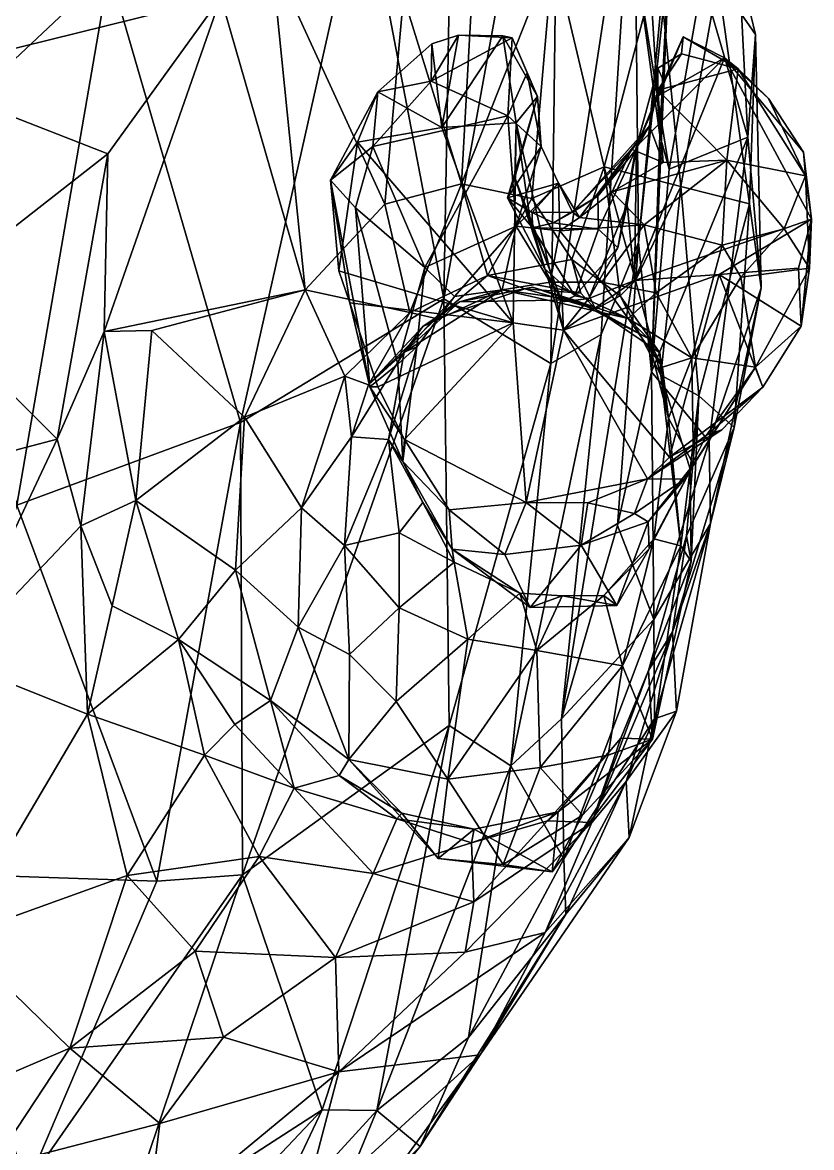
# Model space of a CAD drawing. Header units: metres. Extents: x -0.18 to 0.19, y -0.5 to 0.5.
# Drawn here: x 0.0206 to 0.1279, y -0.4276 to -0.2747 of the extents above; entities that cross this region are included whole.
import ezdxf

# ---------------------------------------------------------------- set-up
doc = ezdxf.new("R2010")
doc.units = ezdxf.units.M

msp = doc.modelspace()

# ---------------------------------------------------------------- linework, layer by layer
at = {"layer": 'Bison'}
for points in [[(0.104332, -0.304607, 0.097222), (0.113164, -0.221553, 0.112678), (0.103746, -0.246794, 0.132227)], [(0.104332, -0.304607, 0.097222), (0.108911, -0.256503, 0.097616), (0.113164, -0.221553, 0.112678)], [(0.093599, -0.225405, 0.16056), (0.077907, -0.312273, 0.146909), (0.092435, -0.321061, 0.122204)], [(0.093599, -0.225405, 0.16056), (0.078979, -0.251131, 0.167313), (0.077907, -0.312273, 0.146909)], [(0.103746, -0.246794, 0.132227), (0.093599, -0.225405, 0.16056), (0.092435, -0.321061, 0.122204)], [(0.006495, -0.245767, 0.190638), (0.006673, -0.291782, 0.182672), (0.032415, -0.2676, 0.184759)], [(0.047595, -0.271267, -0.080825), (0.004821, -0.281846, -0.08827), (0.013796, -0.246321, -0.088311)], [(0.092435, -0.321061, 0.122204), (0.099272, -0.317114, 0.109042), (0.103746, -0.246794, 0.132227)], [(0.104332, -0.304607, 0.097222), (0.103746, -0.246794, 0.132227), (0.099272, -0.317114, 0.109042)], [(0.066928, -0.254944, 0.175581), (0.077907, -0.312273, 0.146909), (0.078979, -0.251131, 0.167313)], [(0.032415, -0.2676, 0.184759), (0.050267, -0.329042, 0.161661), (0.066928, -0.254944, 0.175581)], [(0.066928, -0.254944, 0.175581), (0.050267, -0.329042, 0.161661), (0.077907, -0.312273, 0.146909)], [(0.108911, -0.256503, 0.097616), (0.104332, -0.304607, 0.097222), (0.106127, -0.322182, 0.04155)], [(0.108911, -0.256503, 0.097616), (0.107259, -0.289998, 0.056567), (0.10571, -0.265293, 0.058671)], [(0.107259, -0.289998, 0.056567), (0.108911, -0.256503, 0.097616), (0.106127, -0.322182, 0.04155)], [(0.072411, -0.271162, -0.100983), (0.08225, -0.261394, -0.090756), (0.080292, -0.296646, -0.132545)], [(0.09274, -0.265096, -0.094755), (0.080292, -0.296646, -0.132545), (0.08225, -0.261394, -0.090756)], [(0.047595, -0.271267, -0.080825), (0.054482, -0.265857, -0.081603), (0.059052, -0.311049, -0.129396)], [(0.069874, -0.299392, -0.129639), (0.054482, -0.265857, -0.081603), (0.072411, -0.271162, -0.100983)], [(0.054482, -0.265857, -0.081603), (0.069874, -0.299392, -0.129639), (0.059052, -0.311049, -0.129396)], [(0.089828, -0.298618, -0.13742), (0.080292, -0.296646, -0.132545), (0.09274, -0.265096, -0.094755)], [(0.09274, -0.265096, -0.094755), (0.099655, -0.294327, -0.122567), (0.089828, -0.298618, -0.13742)], [(0.099655, -0.294327, -0.122567), (0.09274, -0.265096, -0.094755), (0.106999, -0.266328, -0.085784)], [(0.104121, -0.267167, 0.028106), (0.10571, -0.265293, 0.058671), (0.107259, -0.289998, 0.056567)], [(0.106999, -0.266328, -0.085784), (0.110106, -0.297009, -0.107201), (0.099655, -0.294327, -0.122567)], [(0.108525, -0.294632, 0.029728), (0.104121, -0.267167, 0.028106), (0.107259, -0.289998, 0.056567)], [(0.104121, -0.267167, 0.028106), (0.108525, -0.294632, 0.029728), (0.112974, -0.268958, -0.004652)], [(0.110106, -0.297009, -0.107201), (0.106999, -0.266328, -0.085784), (0.11512, -0.26892, -0.072981)], [(0.112974, -0.268958, -0.004652), (0.119214, -0.290274, -0.015652), (0.118025, -0.26711, -0.038132)], [(0.120237, -0.276334, -0.054792), (0.11512, -0.26892, -0.072981), (0.118025, -0.26711, -0.038132)], [(0.119214, -0.290274, -0.015652), (0.120237, -0.276334, -0.054792), (0.118025, -0.26711, -0.038132)], [(0.019877, -0.340275, 0.16929), (0.032415, -0.2676, 0.184759), (0.006673, -0.291782, 0.182672)], [(0.032415, -0.2676, 0.184759), (0.019877, -0.340275, 0.16929), (0.050267, -0.329042, 0.161661)], [(0.108525, -0.294632, 0.029728), (0.119214, -0.290274, -0.015652), (0.112974, -0.268958, -0.004652)], [(0.119436, -0.299334, -0.070817), (0.110106, -0.297009, -0.107201), (0.11512, -0.26892, -0.072981)], [(0.11512, -0.26892, -0.072981), (0.120237, -0.276334, -0.054792), (0.119436, -0.299334, -0.070817)], [(0.004821, -0.281846, -0.08827), (0.047595, -0.271267, -0.080825), (0.032203, -0.292534, -0.085298)], [(0.047595, -0.271267, -0.080825), (0.031734, -0.316712, -0.093), (0.032203, -0.292534, -0.085298)], [(0.047595, -0.271267, -0.080825), (0.059052, -0.311049, -0.129396), (0.031734, -0.316712, -0.093)], [(0.069874, -0.299392, -0.129639), (0.072411, -0.271162, -0.100983), (0.080292, -0.296646, -0.132545)], [(0.076168, -0.282679, -0.297139), (0.079881, -0.276431, -0.307996), (0.076235, -0.277598, -0.307864)], [(0.076168, -0.282679, -0.297139), (0.087178, -0.276809, -0.297031), (0.079881, -0.276431, -0.307996)], [(0.076235, -0.277598, -0.307864), (0.079881, -0.276431, -0.307996), (0.077595, -0.288959, -0.309834)], [(0.08589, -0.27653, -0.307853), (0.077595, -0.288959, -0.309834), (0.079881, -0.276431, -0.307996)], [(0.08589, -0.27653, -0.307853), (0.087721, -0.288354, -0.310437), (0.077595, -0.288959, -0.309834)], [(0.079881, -0.276431, -0.307996), (0.087178, -0.276809, -0.297031), (0.08589, -0.27653, -0.307853)], [(0.087178, -0.276809, -0.297031), (0.090597, -0.284753, -0.29421), (0.08589, -0.27653, -0.307853)], [(0.087721, -0.288354, -0.310437), (0.08589, -0.27653, -0.307853), (0.090597, -0.284753, -0.29421)], [(0.119214, -0.290274, -0.015652), (0.120997, -0.310767, -0.038369), (0.120237, -0.276334, -0.054792)], [(0.119436, -0.299334, -0.070817), (0.120237, -0.276334, -0.054792), (0.120997, -0.310767, -0.038369)], [(0.068912, -0.28413, -0.308212), (0.076235, -0.277598, -0.307864), (0.077595, -0.288959, -0.309834)], [(0.076235, -0.277598, -0.307864), (0.068912, -0.28413, -0.308212), (0.076168, -0.282679, -0.297139)], [(0.087178, -0.276809, -0.297031), (0.076168, -0.282679, -0.297139), (0.086568, -0.287385, -0.285051)], [(0.089216, -0.281558, -0.289793), (0.087178, -0.276809, -0.297031), (0.086568, -0.287385, -0.285051)], [(0.090597, -0.284753, -0.29421), (0.087178, -0.276809, -0.297031), (0.089216, -0.281558, -0.289793)], [(0.110414, -0.276668, -0.307845), (0.107105, -0.284615, -0.309551), (0.107725, -0.282642, -0.303692)], [(0.107105, -0.284615, -0.309551), (0.110414, -0.276668, -0.307845), (0.116038, -0.27952, -0.307416)], [(0.107725, -0.282642, -0.303692), (0.110208, -0.278959, -0.300415), (0.110414, -0.276668, -0.307845)], [(0.110208, -0.278959, -0.300415), (0.117873, -0.281023, -0.304469), (0.110414, -0.276668, -0.307845)], [(0.117873, -0.281023, -0.304469), (0.116038, -0.27952, -0.307416), (0.110414, -0.276668, -0.307845)], [(0.103804, -0.309756, -0.312646), (0.116038, -0.27952, -0.307416), (0.127854, -0.301426, -0.306779)], [(0.116038, -0.27952, -0.307416), (0.103804, -0.309756, -0.312646), (0.104093, -0.29155, -0.30923)], [(0.104093, -0.29155, -0.30923), (0.107105, -0.284615, -0.309551), (0.116038, -0.27952, -0.307416)], [(0.10699, -0.283903, -0.290111), (0.110208, -0.278959, -0.300415), (0.106959, -0.280904, -0.294813)], [(0.110208, -0.278959, -0.300415), (0.107725, -0.282642, -0.303692), (0.106959, -0.280904, -0.294813)], [(0.110208, -0.278959, -0.300415), (0.10699, -0.283903, -0.290111), (0.117873, -0.281023, -0.304469)], [(0.126756, -0.29233, -0.306697), (0.116038, -0.27952, -0.307416), (0.122014, -0.285035, -0.306969)], [(0.127854, -0.301426, -0.306779), (0.116038, -0.27952, -0.307416), (0.126756, -0.29233, -0.306697)], [(0.116038, -0.27952, -0.307416), (0.117873, -0.281023, -0.304469), (0.122014, -0.285035, -0.306969)], [(0.103952, -0.292048, -0.292706), (0.106959, -0.280904, -0.294813), (0.107725, -0.282642, -0.303692)], [(0.105842, -0.288746, -0.286283), (0.106959, -0.280904, -0.294813), (0.103952, -0.292048, -0.292706)], [(0.106959, -0.280904, -0.294813), (0.105842, -0.288746, -0.286283), (0.10699, -0.283903, -0.290111)], [(0.10699, -0.283903, -0.290111), (0.116363, -0.293439, -0.289556), (0.117873, -0.281023, -0.304469)], [(0.116363, -0.293439, -0.289556), (0.127043, -0.295567, -0.305214), (0.117873, -0.281023, -0.304469)], [(0.117873, -0.281023, -0.304469), (0.127043, -0.295567, -0.305214), (0.122014, -0.285035, -0.306969)], [(0.006534, -0.312608, -0.096366), (0.004821, -0.281846, -0.08827), (0.032203, -0.292534, -0.085298)], [(0.068229, -0.291563, -0.296414), (0.076168, -0.282679, -0.297139), (0.068912, -0.28413, -0.308212)], [(0.068229, -0.291563, -0.296414), (0.086568, -0.287385, -0.285051), (0.076168, -0.282679, -0.297139)], [(0.089216, -0.281558, -0.289793), (0.086568, -0.287385, -0.285051), (0.091118, -0.291564, -0.281219)], [(0.091118, -0.291564, -0.281219), (0.090597, -0.284753, -0.29421), (0.089216, -0.281558, -0.289793)], [(0.103952, -0.292048, -0.292706), (0.107725, -0.282642, -0.303692), (0.104093, -0.29155, -0.30923)], [(0.104093, -0.29155, -0.30923), (0.107725, -0.282642, -0.303692), (0.107105, -0.284615, -0.309551)], [(0.068229, -0.291563, -0.296414), (0.068912, -0.28413, -0.308212), (0.062497, -0.296112, -0.307831)], [(0.066137, -0.290974, -0.309835), (0.062497, -0.296112, -0.307831), (0.068912, -0.28413, -0.308212)], [(0.077595, -0.288959, -0.309834), (0.066137, -0.290974, -0.309835), (0.068912, -0.28413, -0.308212)], [(0.10769, -0.293733, -0.28375), (0.10699, -0.283903, -0.290111), (0.105842, -0.288746, -0.286283)], [(0.116363, -0.293439, -0.289556), (0.10699, -0.283903, -0.290111), (0.10769, -0.293733, -0.28375)], [(0.090597, -0.284753, -0.29421), (0.091118, -0.291564, -0.281219), (0.086538, -0.298555, -0.296891)], [(0.090597, -0.284753, -0.29421), (0.086538, -0.298555, -0.296891), (0.087549, -0.295767, -0.301866)], [(0.087721, -0.288354, -0.310437), (0.090597, -0.284753, -0.29421), (0.087549, -0.295767, -0.301866)], [(0.122014, -0.285035, -0.306969), (0.127043, -0.295567, -0.305214), (0.126756, -0.29233, -0.306697)], [(0.068229, -0.291563, -0.296414), (0.075314, -0.308014, -0.27851), (0.086568, -0.287385, -0.285051)], [(0.086568, -0.287385, -0.285051), (0.075314, -0.308014, -0.27851), (0.087728, -0.302387, -0.270867)], [(0.087721, -0.288354, -0.310437), (0.087316, -0.315515, -0.311264), (0.077595, -0.288959, -0.309834)], [(0.086568, -0.287385, -0.285051), (0.087728, -0.302387, -0.270867), (0.091118, -0.291564, -0.281219)], [(0.087316, -0.315515, -0.311264), (0.087721, -0.288354, -0.310437), (0.094161, -0.316494, -0.311145)], [(0.087549, -0.295767, -0.301866), (0.08963, -0.301513, -0.30962), (0.087721, -0.288354, -0.310437)], [(0.087721, -0.288354, -0.310437), (0.08963, -0.301513, -0.30962), (0.094161, -0.316494, -0.311145)], [(0.095358, -0.300497, -0.281788), (0.105842, -0.288746, -0.286283), (0.098796, -0.298304, -0.289515)], [(0.105842, -0.288746, -0.286283), (0.095358, -0.300497, -0.281788), (0.103408, -0.291924, -0.280005)], [(0.103952, -0.292048, -0.292706), (0.098796, -0.298304, -0.289515), (0.105842, -0.288746, -0.286283)], [(0.105842, -0.288746, -0.286283), (0.103408, -0.291924, -0.280005), (0.10769, -0.293733, -0.28375)], [(0.087316, -0.315515, -0.311264), (0.066137, -0.290974, -0.309835), (0.077595, -0.288959, -0.309834)], [(0.106127, -0.322182, 0.04155), (0.108525, -0.294632, 0.029728), (0.107259, -0.289998, 0.056567)], [(0.113932, -0.331633, 0.002761), (0.119214, -0.290274, -0.015652), (0.106127, -0.322182, 0.04155)], [(0.106127, -0.322182, 0.04155), (0.119214, -0.290274, -0.015652), (0.108525, -0.294632, 0.029728)], [(0.113932, -0.331633, 0.002761), (0.120997, -0.310767, -0.038369), (0.119214, -0.290274, -0.015652)], [(0.066137, -0.290974, -0.309835), (0.063638, -0.308444, -0.307743), (0.062497, -0.296112, -0.307831)], [(0.068229, -0.291563, -0.296414), (0.062497, -0.296112, -0.307831), (0.0659, -0.29988, -0.2958)], [(0.066137, -0.290974, -0.309835), (0.087316, -0.315515, -0.311264), (0.063638, -0.308444, -0.307743)], [(0.075314, -0.308014, -0.27851), (0.068229, -0.291563, -0.296414), (0.0659, -0.29988, -0.2958)], [(0.093456, -0.296544, -0.275275), (0.086538, -0.298555, -0.296891), (0.091118, -0.291564, -0.281219)], [(0.087728, -0.302387, -0.270867), (0.093456, -0.296544, -0.275275), (0.091118, -0.291564, -0.281219)], [(0.103408, -0.291924, -0.280005), (0.095358, -0.300497, -0.281788), (0.096336, -0.301221, -0.274068)], [(0.096336, -0.301221, -0.274068), (0.100755, -0.29771, -0.274388), (0.103408, -0.291924, -0.280005)], [(0.10769, -0.293733, -0.28375), (0.103408, -0.291924, -0.280005), (0.100755, -0.29771, -0.274388)], [(0.101512, -0.305339, -0.30123), (0.103952, -0.292048, -0.292706), (0.104093, -0.29155, -0.30923)], [(0.104093, -0.29155, -0.30923), (0.102788, -0.299455, -0.309763), (0.101512, -0.305339, -0.30123)], [(0.104093, -0.29155, -0.30923), (0.103804, -0.309756, -0.312646), (0.102788, -0.299455, -0.309763)], [(0.006534, -0.312608, -0.096366), (0.032203, -0.292534, -0.085298), (0.025345, -0.331333, -0.095414)], [(0.031734, -0.316712, -0.093), (0.025345, -0.331333, -0.095414), (0.032203, -0.292534, -0.085298)], [(0.098921, -0.302797, -0.294946), (0.098796, -0.298304, -0.289515), (0.103952, -0.292048, -0.292706)], [(0.098921, -0.302797, -0.294946), (0.103952, -0.292048, -0.292706), (0.101512, -0.305339, -0.30123)], [(0.116363, -0.293439, -0.289556), (0.100755, -0.29771, -0.274388), (0.105102, -0.302225, -0.27213)], [(0.116363, -0.293439, -0.289556), (0.10769, -0.293733, -0.28375), (0.100755, -0.29771, -0.274388)], [(0.116363, -0.293439, -0.289556), (0.105102, -0.302225, -0.27213), (0.11572, -0.304957, -0.277657)], [(0.116363, -0.293439, -0.289556), (0.11572, -0.304957, -0.277657), (0.124157, -0.302735, -0.29383)], [(0.116363, -0.293439, -0.289556), (0.124157, -0.302735, -0.29383), (0.127043, -0.295567, -0.305214)], [(0.126756, -0.29233, -0.306697), (0.127043, -0.295567, -0.305214), (0.127854, -0.301426, -0.306779)], [(0.099655, -0.294327, -0.122567), (0.095276, -0.306934, -0.154963), (0.089828, -0.298618, -0.13742)], [(0.101835, -0.311869, -0.159147), (0.095276, -0.306934, -0.154963), (0.099655, -0.294327, -0.122567)], [(0.110106, -0.297009, -0.107201), (0.103952, -0.309764, -0.134854), (0.099655, -0.294327, -0.122567)], [(0.103952, -0.309764, -0.134854), (0.101835, -0.311869, -0.159147), (0.099655, -0.294327, -0.122567)], [(0.062497, -0.296112, -0.307831), (0.065116, -0.312821, -0.306869), (0.067814, -0.324201, -0.294764)], [(0.063638, -0.308444, -0.307743), (0.065116, -0.312821, -0.306869), (0.062497, -0.296112, -0.307831)], [(0.067814, -0.324201, -0.294764), (0.0659, -0.29988, -0.2958), (0.062497, -0.296112, -0.307831)], [(0.086538, -0.298555, -0.296891), (0.091578, -0.308158, -0.301077), (0.087549, -0.295767, -0.301866)], [(0.087549, -0.295767, -0.301866), (0.093949, -0.312645, -0.30871), (0.08963, -0.301513, -0.30962)], [(0.093949, -0.312645, -0.30871), (0.087549, -0.295767, -0.301866), (0.091578, -0.308158, -0.301077)], [(0.127043, -0.295567, -0.305214), (0.124157, -0.302735, -0.29383), (0.127564, -0.308081, -0.303075)], [(0.127043, -0.295567, -0.305214), (0.127564, -0.308081, -0.303075), (0.127854, -0.301426, -0.306779)], [(0.080292, -0.296646, -0.132545), (0.073281, -0.314104, -0.162134), (0.069874, -0.299392, -0.129639)], [(0.083841, -0.309084, -0.164424), (0.073281, -0.314104, -0.162134), (0.080292, -0.296646, -0.132545)], [(0.089828, -0.298618, -0.13742), (0.083841, -0.309084, -0.164424), (0.080292, -0.296646, -0.132545)], [(0.089905, -0.300526, -0.287989), (0.086538, -0.298555, -0.296891), (0.093456, -0.296544, -0.275275)], [(0.093629, -0.303005, -0.270441), (0.093456, -0.296544, -0.275275), (0.087728, -0.302387, -0.270867)], [(0.095358, -0.300497, -0.281788), (0.089905, -0.300526, -0.287989), (0.093456, -0.296544, -0.275275)], [(0.093629, -0.303005, -0.270441), (0.096336, -0.301221, -0.274068), (0.093456, -0.296544, -0.275275)], [(0.093456, -0.296544, -0.275275), (0.096336, -0.301221, -0.274068), (0.095358, -0.300497, -0.281788)], [(0.100755, -0.29771, -0.274388), (0.096336, -0.301221, -0.274068), (0.105102, -0.302225, -0.27213)], [(0.110106, -0.297009, -0.107201), (0.107368, -0.322613, -0.160488), (0.103952, -0.309764, -0.134854)], [(0.110106, -0.297009, -0.107201), (0.112548, -0.325426, -0.110818), (0.107368, -0.322613, -0.160488)], [(0.110106, -0.297009, -0.107201), (0.119436, -0.299334, -0.070817), (0.112548, -0.325426, -0.110818)], [(0.059052, -0.311049, -0.129396), (0.069874, -0.299392, -0.129639), (0.073281, -0.314104, -0.162134)], [(0.095276, -0.306934, -0.154963), (0.083841, -0.309084, -0.164424), (0.089828, -0.298618, -0.13742)], [(0.089905, -0.300526, -0.287989), (0.08995, -0.302611, -0.293422), (0.086538, -0.298555, -0.296891)], [(0.086538, -0.298555, -0.296891), (0.08995, -0.302611, -0.293422), (0.091578, -0.308158, -0.301077)], [(0.095358, -0.300497, -0.281788), (0.098796, -0.298304, -0.289515), (0.092806, -0.301944, -0.289191)], [(0.098921, -0.302797, -0.294946), (0.092806, -0.301944, -0.289191), (0.098796, -0.298304, -0.289515)], [(0.097587, -0.312198, -0.310149), (0.102788, -0.299455, -0.309763), (0.103804, -0.309756, -0.312646)], [(0.102788, -0.299455, -0.309763), (0.097587, -0.312198, -0.310149), (0.101512, -0.305339, -0.30123)], [(0.119436, -0.299334, -0.070817), (0.117343, -0.329723, -0.060532), (0.112548, -0.325426, -0.110818)], [(0.120997, -0.310767, -0.038369), (0.117343, -0.329723, -0.060532), (0.119436, -0.299334, -0.070817)], [(0.07164, -0.321151, -0.281828), (0.0659, -0.29988, -0.2958), (0.067814, -0.324201, -0.294764)], [(0.0659, -0.29988, -0.2958), (0.07164, -0.321151, -0.281828), (0.075314, -0.308014, -0.27851)], [(0.089905, -0.300526, -0.287989), (0.095358, -0.300497, -0.281788), (0.092806, -0.301944, -0.289191)], [(0.092806, -0.301944, -0.289191), (0.08995, -0.302611, -0.293422), (0.089905, -0.300526, -0.287989)], [(0.079315, -0.311925, -0.264788), (0.087728, -0.302387, -0.270867), (0.075314, -0.308014, -0.27851)], [(0.085799, -0.311049, -0.257327), (0.087728, -0.302387, -0.270867), (0.079315, -0.311925, -0.264788)], [(0.09232, -0.310008, -0.258326), (0.087728, -0.302387, -0.270867), (0.085799, -0.311049, -0.257327)], [(0.087728, -0.302387, -0.270867), (0.09232, -0.310008, -0.258326), (0.093629, -0.303005, -0.270441)], [(0.094161, -0.316494, -0.311145), (0.08963, -0.301513, -0.30962), (0.093949, -0.312645, -0.30871)], [(0.092806, -0.301944, -0.289191), (0.098921, -0.302797, -0.294946), (0.08995, -0.302611, -0.293422)], [(0.098921, -0.302797, -0.294946), (0.095701, -0.311859, -0.303467), (0.08995, -0.302611, -0.293422)], [(0.08995, -0.302611, -0.293422), (0.095701, -0.311859, -0.303467), (0.091578, -0.308158, -0.301077)], [(0.096336, -0.301221, -0.274068), (0.093629, -0.303005, -0.270441), (0.105102, -0.302225, -0.27213)], [(0.099351, -0.309995, -0.262415), (0.105102, -0.302225, -0.27213), (0.093629, -0.303005, -0.270441)], [(0.105102, -0.302225, -0.27213), (0.099351, -0.309995, -0.262415), (0.106738, -0.311453, -0.26729)], [(0.103804, -0.309756, -0.312646), (0.127854, -0.301426, -0.306779), (0.115308, -0.308967, -0.309134)], [(0.106738, -0.311453, -0.26729), (0.11572, -0.304957, -0.277657), (0.105102, -0.302225, -0.27213)], [(0.115308, -0.308967, -0.309134), (0.127854, -0.301426, -0.306779), (0.12609, -0.308081, -0.307973)], [(0.12609, -0.308081, -0.307973), (0.127854, -0.301426, -0.306779), (0.126466, -0.315976, -0.307054)], [(0.126466, -0.315976, -0.307054), (0.127854, -0.301426, -0.306779), (0.127564, -0.308081, -0.303075)], [(0.09232, -0.310008, -0.258326), (0.099351, -0.309995, -0.262415), (0.093629, -0.303005, -0.270441)], [(0.098921, -0.302797, -0.294946), (0.101512, -0.305339, -0.30123), (0.095701, -0.311859, -0.303467)], [(0.124157, -0.302735, -0.29383), (0.11572, -0.304957, -0.277657), (0.118232, -0.309291, -0.281239)], [(0.124157, -0.302735, -0.29383), (0.118232, -0.309291, -0.281239), (0.127564, -0.308081, -0.303075)], [(0.104332, -0.304607, 0.097222), (0.099272, -0.317114, 0.109042), (0.09387, -0.369341, 0.085413)], [(0.104332, -0.304607, 0.097222), (0.09387, -0.369341, 0.085413), (0.101478, -0.343041, 0.067589)], [(0.101512, -0.305339, -0.30123), (0.097587, -0.312198, -0.310149), (0.095701, -0.311859, -0.303467)], [(0.106127, -0.322182, 0.04155), (0.104332, -0.304607, 0.097222), (0.101478, -0.343041, 0.067589)], [(0.106738, -0.311453, -0.26729), (0.111587, -0.320294, -0.270409), (0.11572, -0.304957, -0.277657)], [(0.118232, -0.309291, -0.281239), (0.11572, -0.304957, -0.277657), (0.111587, -0.320294, -0.270409)], [(0.095276, -0.306934, -0.154963), (0.096507, -0.311477, -0.172583), (0.083841, -0.309084, -0.164424)], [(0.096507, -0.311477, -0.172583), (0.095276, -0.306934, -0.154963), (0.098518, -0.313653, -0.185128)], [(0.101835, -0.311869, -0.159147), (0.098518, -0.313653, -0.185128), (0.095276, -0.306934, -0.154963)], [(0.065116, -0.312821, -0.306869), (0.063638, -0.308444, -0.307743), (0.087316, -0.315515, -0.311264)], [(0.07421, -0.318779, -0.271629), (0.075314, -0.308014, -0.27851), (0.07164, -0.321151, -0.281828)], [(0.079315, -0.311925, -0.264788), (0.075314, -0.308014, -0.27851), (0.07421, -0.318779, -0.271629)], [(0.095701, -0.311859, -0.303467), (0.093949, -0.312645, -0.30871), (0.091578, -0.308158, -0.301077)], [(0.115308, -0.308967, -0.309134), (0.12609, -0.308081, -0.307973), (0.126466, -0.315976, -0.307054)], [(0.127564, -0.308081, -0.303075), (0.118232, -0.309291, -0.281239), (0.120227, -0.321533, -0.294777)], [(0.126466, -0.315976, -0.307054), (0.127564, -0.308081, -0.303075), (0.120227, -0.321533, -0.294777)], [(0.076836, -0.314912, -0.183171), (0.073281, -0.314104, -0.162134), (0.083841, -0.309084, -0.164424)], [(0.083841, -0.309084, -0.164424), (0.088896, -0.310916, -0.180214), (0.076836, -0.314912, -0.183171)], [(0.088896, -0.310916, -0.180214), (0.083841, -0.309084, -0.164424), (0.096507, -0.311477, -0.172583)], [(0.102943, -0.31492, -0.252176), (0.09232, -0.310008, -0.258326), (0.085799, -0.311049, -0.257327)], [(0.09232, -0.310008, -0.258326), (0.102943, -0.31492, -0.252176), (0.099351, -0.309995, -0.262415)], [(0.115308, -0.308967, -0.309134), (0.10857, -0.333776, -0.307818), (0.094161, -0.316494, -0.311145)], [(0.115308, -0.308967, -0.309134), (0.094161, -0.316494, -0.311145), (0.103804, -0.309756, -0.312646)], [(0.103804, -0.309756, -0.312646), (0.094161, -0.316494, -0.311145), (0.097587, -0.312198, -0.310149)], [(0.102943, -0.31492, -0.252176), (0.106738, -0.311453, -0.26729), (0.099351, -0.309995, -0.262415)], [(0.107368, -0.322613, -0.160488), (0.101835, -0.311869, -0.159147), (0.103952, -0.309764, -0.134854)], [(0.115308, -0.308967, -0.309134), (0.121252, -0.324258, -0.306498), (0.10857, -0.333776, -0.307818)], [(0.111587, -0.320294, -0.270409), (0.120227, -0.321533, -0.294777), (0.118232, -0.309291, -0.281239)], [(0.121252, -0.324258, -0.306498), (0.115308, -0.308967, -0.309134), (0.126466, -0.315976, -0.307054)], [(0.059052, -0.311049, -0.129396), (0.038226, -0.31657, -0.099389), (0.031734, -0.316712, -0.093)], [(0.050815, -0.328328, -0.130628), (0.038226, -0.31657, -0.099389), (0.059052, -0.311049, -0.129396)], [(0.050815, -0.328328, -0.130628), (0.059052, -0.311049, -0.129396), (0.064428, -0.322742, -0.160863)], [(0.059052, -0.311049, -0.129396), (0.073281, -0.314104, -0.162134), (0.064428, -0.322742, -0.160863)], [(0.079315, -0.311925, -0.264788), (0.072478, -0.319519, -0.243134), (0.085799, -0.311049, -0.257327)], [(0.072478, -0.319519, -0.243134), (0.075037, -0.316004, -0.22394), (0.085799, -0.311049, -0.257327)], [(0.085799, -0.311049, -0.257327), (0.075037, -0.316004, -0.22394), (0.08001, -0.312667, -0.217687)], [(0.08001, -0.312667, -0.217687), (0.076836, -0.314912, -0.183171), (0.088896, -0.310916, -0.180214)], [(0.089938, -0.310684, -0.20707), (0.095513, -0.312401, -0.230072), (0.08001, -0.312667, -0.217687)], [(0.08001, -0.312667, -0.217687), (0.088896, -0.310916, -0.180214), (0.089938, -0.310684, -0.20707)], [(0.085799, -0.311049, -0.257327), (0.08001, -0.312667, -0.217687), (0.095513, -0.312401, -0.230072)], [(0.095513, -0.312401, -0.230072), (0.102943, -0.31492, -0.252176), (0.085799, -0.311049, -0.257327)], [(0.089938, -0.310684, -0.20707), (0.088896, -0.310916, -0.180214), (0.098518, -0.313653, -0.185128)], [(0.098518, -0.313653, -0.185128), (0.088896, -0.310916, -0.180214), (0.096507, -0.311477, -0.172583)], [(0.095513, -0.312401, -0.230072), (0.089938, -0.310684, -0.20707), (0.098518, -0.313653, -0.185128)], [(0.106738, -0.311453, -0.26729), (0.102943, -0.31492, -0.252176), (0.111587, -0.320294, -0.270409)], [(0.113932, -0.331633, 0.002761), (0.114144, -0.342793, -0.00864), (0.120997, -0.310767, -0.038369)], [(0.114144, -0.342793, -0.00864), (0.117343, -0.329723, -0.060532), (0.120997, -0.310767, -0.038369)], [(0.025345, -0.331333, -0.095414), (-0.003405, -0.338906, -0.10208), (0.006534, -0.312608, -0.096366)], [(0.050267, -0.329042, 0.161661), (0.050529, -0.390517, 0.135165), (0.077907, -0.312273, 0.146909)], [(0.077907, -0.312273, 0.146909), (0.050529, -0.390517, 0.135165), (0.078596, -0.37023, 0.119597)], [(0.068913, -0.324233, -0.306111), (0.067814, -0.324201, -0.294764), (0.065116, -0.312821, -0.306869)], [(0.087316, -0.315515, -0.311264), (0.068913, -0.324233, -0.306111), (0.065116, -0.312821, -0.306869)], [(0.075037, -0.316004, -0.22394), (0.067671, -0.323956, -0.183455), (0.08001, -0.312667, -0.217687)], [(0.08001, -0.312667, -0.217687), (0.067671, -0.323956, -0.183455), (0.076836, -0.314912, -0.183171)], [(0.07421, -0.318779, -0.271629), (0.072478, -0.319519, -0.243134), (0.079315, -0.311925, -0.264788)], [(0.078596, -0.37023, 0.119597), (0.092435, -0.321061, 0.122204), (0.077907, -0.312273, 0.146909)], [(0.097587, -0.312198, -0.310149), (0.093949, -0.312645, -0.30871), (0.095701, -0.311859, -0.303467)], [(0.097587, -0.312198, -0.310149), (0.094161, -0.316494, -0.311145), (0.093949, -0.312645, -0.30871)], [(0.098518, -0.313653, -0.185128), (0.105599, -0.317588, -0.223991), (0.095513, -0.312401, -0.230072)], [(0.105599, -0.317588, -0.223991), (0.102943, -0.31492, -0.252176), (0.095513, -0.312401, -0.230072)], [(0.101835, -0.311869, -0.159147), (0.107248, -0.319605, -0.196615), (0.098518, -0.313653, -0.185128)], [(0.107368, -0.322613, -0.160488), (0.107248, -0.319605, -0.196615), (0.101835, -0.311869, -0.159147)], [(0.064428, -0.322742, -0.160863), (0.073281, -0.314104, -0.162134), (0.067671, -0.323956, -0.183455)], [(0.067671, -0.323956, -0.183455), (0.073281, -0.314104, -0.162134), (0.076836, -0.314912, -0.183171)], [(0.098518, -0.313653, -0.185128), (0.107248, -0.319605, -0.196615), (0.105599, -0.317588, -0.223991)], [(0.072478, -0.319519, -0.243134), (0.067671, -0.323956, -0.183455), (0.075037, -0.316004, -0.22394)], [(0.068913, -0.324233, -0.306111), (0.087316, -0.315515, -0.311264), (0.072556, -0.331372, -0.305513)], [(0.089073, -0.339923, -0.306124), (0.072556, -0.331372, -0.305513), (0.087316, -0.315515, -0.311264)], [(0.094161, -0.316494, -0.311145), (0.089073, -0.339923, -0.306124), (0.087316, -0.315515, -0.311264)], [(0.107617, -0.32153, -0.24917), (0.102943, -0.31492, -0.252176), (0.105599, -0.317588, -0.223991)], [(0.111587, -0.320294, -0.270409), (0.102943, -0.31492, -0.252176), (0.107617, -0.32153, -0.24917)], [(0.121252, -0.324258, -0.306498), (0.126466, -0.315976, -0.307054), (0.120227, -0.321533, -0.294777)], [(0.025345, -0.331333, -0.095414), (0.031734, -0.316712, -0.093), (0.02857, -0.343121, -0.094462)], [(0.02857, -0.343121, -0.094462), (0.031734, -0.316712, -0.093), (0.036012, -0.339647, -0.102034)], [(0.031734, -0.316712, -0.093), (0.038226, -0.31657, -0.099389), (0.036012, -0.339647, -0.102034)], [(0.036012, -0.339647, -0.102034), (0.038226, -0.31657, -0.099389), (0.050815, -0.328328, -0.130628)], [(0.086991, -0.375723, 0.101698), (0.09387, -0.369341, 0.085413), (0.099272, -0.317114, 0.109042)], [(0.086991, -0.375723, 0.101698), (0.099272, -0.317114, 0.109042), (0.092435, -0.321061, 0.122204)], [(0.105578, -0.336702, -0.307738), (0.089073, -0.339923, -0.306124), (0.094161, -0.316494, -0.311145)], [(0.094161, -0.316494, -0.311145), (0.10857, -0.333776, -0.307818), (0.105578, -0.336702, -0.307738)], [(0.107248, -0.319605, -0.196615), (0.108405, -0.32845, -0.225771), (0.105599, -0.317588, -0.223991)], [(0.108405, -0.32845, -0.225771), (0.107617, -0.32153, -0.24917), (0.105599, -0.317588, -0.223991)], [(0.07421, -0.318779, -0.271629), (0.070361, -0.331367, -0.248997), (0.072478, -0.319519, -0.243134)], [(0.072301, -0.334339, -0.28599), (0.070361, -0.331367, -0.248997), (0.07421, -0.318779, -0.271629)], [(0.07164, -0.321151, -0.281828), (0.072301, -0.334339, -0.28599), (0.07421, -0.318779, -0.271629)], [(0.070361, -0.331367, -0.248997), (0.065339, -0.331022, -0.19994), (0.072478, -0.319519, -0.243134)], [(0.072478, -0.319519, -0.243134), (0.065339, -0.331022, -0.19994), (0.067671, -0.323956, -0.183455)], [(0.107248, -0.319605, -0.196615), (0.107368, -0.322613, -0.160488), (0.108405, -0.32845, -0.225771)], [(0.111587, -0.320294, -0.270409), (0.107617, -0.32153, -0.24917), (0.108405, -0.32845, -0.225771)], [(0.111587, -0.320294, -0.270409), (0.108405, -0.32845, -0.225771), (0.111813, -0.334755, -0.272021)], [(0.111587, -0.320294, -0.270409), (0.111813, -0.334755, -0.272021), (0.120227, -0.321533, -0.294777)], [(0.067814, -0.324201, -0.294764), (0.072301, -0.334339, -0.28599), (0.07164, -0.321151, -0.281828)], [(0.086991, -0.375723, 0.101698), (0.092435, -0.321061, 0.122204), (0.078596, -0.37023, 0.119597)], [(0.106127, -0.322182, 0.04155), (0.101478, -0.343041, 0.067589), (0.106424, -0.355844, 0.041891)], [(0.106127, -0.322182, 0.04155), (0.106424, -0.355844, 0.041891), (0.113932, -0.331633, 0.002761)], [(0.110588, -0.33676, -0.29348), (0.120227, -0.321533, -0.294777), (0.111813, -0.334755, -0.272021)], [(0.113573, -0.330762, -0.301398), (0.120227, -0.321533, -0.294777), (0.110588, -0.33676, -0.29348)], [(0.121252, -0.324258, -0.306498), (0.120227, -0.321533, -0.294777), (0.113573, -0.330762, -0.301398)], [(0.050815, -0.328328, -0.130628), (0.064428, -0.322742, -0.160863), (0.058525, -0.340638, -0.16625)], [(0.065339, -0.331022, -0.19994), (0.058525, -0.340638, -0.16625), (0.064428, -0.322742, -0.160863)], [(0.065339, -0.331022, -0.19994), (0.064428, -0.322742, -0.160863), (0.067671, -0.323956, -0.183455)], [(0.111345, -0.335423, -0.148562), (0.107368, -0.322613, -0.160488), (0.112548, -0.325426, -0.110818)], [(0.110093, -0.345803, -0.188817), (0.107368, -0.322613, -0.160488), (0.111345, -0.335423, -0.148562)], [(0.108405, -0.32845, -0.225771), (0.107368, -0.322613, -0.160488), (0.110093, -0.345803, -0.188817)], [(0.072301, -0.334339, -0.28599), (0.067814, -0.324201, -0.294764), (0.072556, -0.331372, -0.305513)], [(0.072556, -0.331372, -0.305513), (0.067814, -0.324201, -0.294764), (0.068913, -0.324233, -0.306111)], [(0.121252, -0.324258, -0.306498), (0.115669, -0.33005, -0.306254), (0.10857, -0.333776, -0.307818)], [(0.111508, -0.347946, -0.133319), (0.112548, -0.325426, -0.110818), (0.110862, -0.344459, -0.091848)], [(0.117343, -0.329723, -0.060532), (0.110862, -0.344459, -0.091848), (0.112548, -0.325426, -0.110818)], [(0.111345, -0.335423, -0.148562), (0.112548, -0.325426, -0.110818), (0.111508, -0.347946, -0.133319)], [(0.121252, -0.324258, -0.306498), (0.113573, -0.330762, -0.301398), (0.115669, -0.33005, -0.306254)], [(0.049561, -0.349137, -0.133604), (0.036012, -0.339647, -0.102034), (0.050815, -0.328328, -0.130628)], [(0.049561, -0.349137, -0.133604), (0.050815, -0.328328, -0.130628), (0.058525, -0.340638, -0.16625)], [(0.110093, -0.345803, -0.188817), (0.106419, -0.344875, -0.237352), (0.108405, -0.32845, -0.225771)], [(0.108405, -0.32845, -0.225771), (0.106419, -0.344875, -0.237352), (0.111813, -0.334755, -0.272021)], [(0.038879, -0.391367, 0.141897), (0.050267, -0.329042, 0.161661), (0.019877, -0.340275, 0.16929)], [(0.038879, -0.391367, 0.141897), (0.050529, -0.390517, 0.135165), (0.050267, -0.329042, 0.161661)], [(0.10857, -0.333776, -0.307818), (0.115669, -0.33005, -0.306254), (0.105578, -0.336702, -0.307738)], [(0.113573, -0.330762, -0.301398), (0.105578, -0.336702, -0.307738), (0.115669, -0.33005, -0.306254)], [(0.117343, -0.329723, -0.060532), (0.114144, -0.342793, -0.00864), (0.108973, -0.357503, -0.052868)], [(0.110862, -0.344459, -0.091848), (0.117343, -0.329723, -0.060532), (0.108973, -0.357503, -0.052868)], [(0.025345, -0.331333, -0.095414), (0.011175, -0.361384, -0.098473), (-0.003405, -0.338906, -0.10208)], [(0.02857, -0.343121, -0.094462), (0.011175, -0.361384, -0.098473), (0.025345, -0.331333, -0.095414)], [(0.065339, -0.331022, -0.19994), (0.064382, -0.34578, -0.205489), (0.058525, -0.340638, -0.16625)], [(0.065339, -0.331022, -0.19994), (0.070361, -0.331367, -0.248997), (0.064382, -0.34578, -0.205489)], [(0.071819, -0.344041, -0.239496), (0.064382, -0.34578, -0.205489), (0.070361, -0.331367, -0.248997)], [(0.071819, -0.344041, -0.239496), (0.070361, -0.331367, -0.248997), (0.075023, -0.33995, -0.266913)], [(0.075023, -0.33995, -0.266913), (0.070361, -0.331367, -0.248997), (0.072301, -0.334339, -0.28599)], [(0.072556, -0.331372, -0.305513), (0.078617, -0.340917, -0.294644), (0.072301, -0.334339, -0.28599)], [(0.072556, -0.331372, -0.305513), (0.089073, -0.339923, -0.306124), (0.078617, -0.340917, -0.294644)], [(0.105578, -0.336702, -0.307738), (0.113573, -0.330762, -0.301398), (0.110588, -0.33676, -0.29348)], [(0.113932, -0.331633, 0.002761), (0.106424, -0.355844, 0.041891), (0.114144, -0.342793, -0.00864)], [(0.078999, -0.346261, -0.28264), (0.075023, -0.33995, -0.266913), (0.072301, -0.334339, -0.28599)], [(0.078617, -0.340917, -0.294644), (0.078999, -0.346261, -0.28264), (0.072301, -0.334339, -0.28599)], [(0.105799, -0.346217, -0.263683), (0.105639, -0.342555, -0.283629), (0.111813, -0.334755, -0.272021)], [(0.105639, -0.342555, -0.283629), (0.110588, -0.33676, -0.29348), (0.111813, -0.334755, -0.272021)], [(0.111813, -0.334755, -0.272021), (0.106419, -0.344875, -0.237352), (0.105799, -0.346217, -0.263683)], [(0.110093, -0.345803, -0.188817), (0.111345, -0.335423, -0.148562), (0.111508, -0.347946, -0.133319)], [(0.089073, -0.339923, -0.306124), (0.105578, -0.336702, -0.307738), (0.097466, -0.339995, -0.306408)], [(0.105578, -0.336702, -0.307738), (0.103815, -0.341425, -0.29452), (0.097466, -0.339995, -0.306408)], [(0.110588, -0.33676, -0.29348), (0.103815, -0.341425, -0.29452), (0.105578, -0.336702, -0.307738)], [(0.105639, -0.342555, -0.283629), (0.103815, -0.341425, -0.29452), (0.110588, -0.33676, -0.29348)], [(0.038879, -0.391367, 0.141897), (0.019877, -0.340275, 0.16929), (0.004153, -0.390192, 0.146287)], [(0.032807, -0.353966, -0.093579), (0.02857, -0.343121, -0.094462), (0.036012, -0.339647, -0.102034)], [(0.032807, -0.353966, -0.093579), (0.036012, -0.339647, -0.102034), (0.041821, -0.358539, -0.099524)], [(0.036012, -0.339647, -0.102034), (0.049561, -0.349137, -0.133604), (0.041821, -0.358539, -0.099524)], [(0.058077, -0.356849, -0.165009), (0.049561, -0.349137, -0.133604), (0.058525, -0.340638, -0.16625)], [(0.058525, -0.340638, -0.16625), (0.064382, -0.34578, -0.205489), (0.058077, -0.356849, -0.165009)], [(0.079307, -0.348054, -0.253876), (0.071819, -0.344041, -0.239496), (0.075023, -0.33995, -0.266913)], [(0.078999, -0.346261, -0.28264), (0.079307, -0.348054, -0.253876), (0.075023, -0.33995, -0.266913)], [(0.078617, -0.340917, -0.294644), (0.089073, -0.339923, -0.306124), (0.086195, -0.346993, -0.288782)], [(0.096549, -0.345722, -0.290386), (0.086195, -0.346993, -0.288782), (0.089073, -0.339923, -0.306124)], [(0.096549, -0.345722, -0.290386), (0.089073, -0.339923, -0.306124), (0.097466, -0.339995, -0.306408)], [(0.096549, -0.345722, -0.290386), (0.097466, -0.339995, -0.306408), (0.103815, -0.341425, -0.29452)], [(0.086195, -0.346993, -0.288782), (0.078999, -0.346261, -0.28264), (0.078617, -0.340917, -0.294644)], [(0.096549, -0.345722, -0.290386), (0.103815, -0.341425, -0.29452), (0.105639, -0.342555, -0.283629)], [(0.011175, -0.361384, -0.098473), (0.02857, -0.343121, -0.094462), (0.029481, -0.3687, -0.087327)], [(0.029481, -0.3687, -0.087327), (0.02857, -0.343121, -0.094462), (0.032807, -0.353966, -0.093579)], [(0.101478, -0.343041, 0.067589), (0.09387, -0.369341, 0.085413), (0.106424, -0.355844, 0.041891)], [(0.101417, -0.353941, -0.273842), (0.096549, -0.345722, -0.290386), (0.105639, -0.342555, -0.283629)], [(0.101417, -0.353941, -0.273842), (0.105639, -0.342555, -0.283629), (0.105799, -0.346217, -0.263683)], [(0.106511, -0.369316, 0.02723), (0.114144, -0.342793, -0.00864), (0.106424, -0.355844, 0.041891)], [(0.109516, -0.368284, -0.007437), (0.114144, -0.342793, -0.00864), (0.106511, -0.369316, 0.02723)], [(0.108973, -0.357503, -0.052868), (0.114144, -0.342793, -0.00864), (0.109516, -0.368284, -0.007437)], [(0.071819, -0.344041, -0.239496), (0.071832, -0.354236, -0.22067), (0.064382, -0.34578, -0.205489)], [(0.079307, -0.348054, -0.253876), (0.071832, -0.354236, -0.22067), (0.071819, -0.344041, -0.239496)], [(0.099612, -0.352555, -0.248537), (0.106419, -0.344875, -0.237352), (0.102181, -0.3621, -0.20911)], [(0.099612, -0.352555, -0.248537), (0.105799, -0.346217, -0.263683), (0.106419, -0.344875, -0.237352)], [(0.106419, -0.344875, -0.237352), (0.110093, -0.345803, -0.188817), (0.102181, -0.3621, -0.20911)], [(0.111508, -0.347946, -0.133319), (0.110862, -0.344459, -0.091848), (0.105683, -0.362767, -0.102919)], [(0.110862, -0.344459, -0.091848), (0.108973, -0.357503, -0.052868), (0.105683, -0.362767, -0.102919)], [(0.065089, -0.360562, -0.191672), (0.058077, -0.356849, -0.165009), (0.064382, -0.34578, -0.205489)], [(0.065089, -0.360562, -0.191672), (0.064382, -0.34578, -0.205489), (0.071832, -0.354236, -0.22067)], [(0.089598, -0.354205, -0.282499), (0.078999, -0.346261, -0.28264), (0.086195, -0.346993, -0.288782)], [(0.088203, -0.352266, -0.262712), (0.078999, -0.346261, -0.28264), (0.089598, -0.354205, -0.282499)], [(0.079307, -0.348054, -0.253876), (0.078999, -0.346261, -0.28264), (0.088203, -0.352266, -0.262712)], [(0.086195, -0.346993, -0.288782), (0.096549, -0.345722, -0.290386), (0.089598, -0.354205, -0.282499)], [(0.096549, -0.345722, -0.290386), (0.101417, -0.353941, -0.273842), (0.089598, -0.354205, -0.282499)], [(0.105799, -0.346217, -0.263683), (0.099612, -0.352555, -0.248537), (0.101417, -0.353941, -0.273842)], [(0.110093, -0.345803, -0.188817), (0.106265, -0.372086, -0.157151), (0.102181, -0.3621, -0.20911)], [(0.111508, -0.347946, -0.133319), (0.106265, -0.372086, -0.157151), (0.110093, -0.345803, -0.188817)], [(0.081164, -0.358513, -0.230064), (0.071832, -0.354236, -0.22067), (0.079307, -0.348054, -0.253876)], [(0.079307, -0.348054, -0.253876), (0.088203, -0.352266, -0.262712), (0.081164, -0.358513, -0.230064)], [(0.106265, -0.372086, -0.157151), (0.111508, -0.347946, -0.133319), (0.105683, -0.362767, -0.102919)], [(0.05433, -0.36681, -0.126526), (0.041821, -0.358539, -0.099524), (0.049561, -0.349137, -0.133604)], [(0.058077, -0.356849, -0.165009), (0.05433, -0.36681, -0.126526), (0.049561, -0.349137, -0.133604)], [(0.088203, -0.352266, -0.262712), (0.090505, -0.360045, -0.232778), (0.081164, -0.358513, -0.230064)], [(0.093976, -0.352601, -0.264562), (0.088203, -0.352266, -0.262712), (0.089598, -0.354205, -0.282499)], [(0.093976, -0.352601, -0.264562), (0.090505, -0.360045, -0.232778), (0.088203, -0.352266, -0.262712)], [(0.101417, -0.353941, -0.273842), (0.093976, -0.352601, -0.264562), (0.089598, -0.354205, -0.282499)], [(0.099612, -0.352555, -0.248537), (0.102181, -0.3621, -0.20911), (0.090505, -0.360045, -0.232778)], [(0.090505, -0.360045, -0.232778), (0.093976, -0.352601, -0.264562), (0.099612, -0.352555, -0.248537)], [(0.101417, -0.353941, -0.273842), (0.099612, -0.352555, -0.248537), (0.093976, -0.352601, -0.264562)], [(0.041821, -0.358539, -0.099524), (0.029481, -0.3687, -0.087327), (0.032807, -0.353966, -0.093579)], [(0.071832, -0.354236, -0.22067), (0.071396, -0.366956, -0.200158), (0.065089, -0.360562, -0.191672)], [(0.071832, -0.354236, -0.22067), (0.081164, -0.358513, -0.230064), (0.071396, -0.366956, -0.200158)], [(0.09387, -0.369341, 0.085413), (0.094201, -0.388339, 0.066405), (0.106424, -0.355844, 0.041891)], [(0.094201, -0.388339, 0.066405), (0.106511, -0.369316, 0.02723), (0.106424, -0.355844, 0.041891)], [(0.05433, -0.36681, -0.126526), (0.058077, -0.356849, -0.165009), (0.064973, -0.374863, -0.161951)], [(0.064973, -0.374863, -0.161951), (0.058077, -0.356849, -0.165009), (0.065089, -0.360562, -0.191672)], [(0.108973, -0.357503, -0.052868), (0.102681, -0.377847, -0.045457), (0.098016, -0.383401, -0.066903)], [(0.108973, -0.357503, -0.052868), (0.098016, -0.383401, -0.066903), (0.105683, -0.362767, -0.102919)], [(0.109516, -0.368284, -0.007437), (0.102681, -0.377847, -0.045457), (0.108973, -0.357503, -0.052868)], [(0.041821, -0.358539, -0.099524), (0.045369, -0.374264, -0.085924), (0.029481, -0.3687, -0.087327)], [(0.041821, -0.358539, -0.099524), (0.05433, -0.36681, -0.126526), (0.049493, -0.370081, -0.102005)], [(0.041821, -0.358539, -0.099524), (0.049493, -0.370081, -0.102005), (0.045369, -0.374264, -0.085924)], [(0.07842, -0.377527, -0.193584), (0.071396, -0.366956, -0.200158), (0.081164, -0.358513, -0.230064)], [(0.090505, -0.360045, -0.232778), (0.07842, -0.377527, -0.193584), (0.081164, -0.358513, -0.230064)], [(0.064973, -0.374863, -0.161951), (0.065089, -0.360562, -0.191672), (0.071396, -0.366956, -0.200158)], [(0.090505, -0.360045, -0.232778), (0.090976, -0.375955, -0.19638), (0.07842, -0.377527, -0.193584)], [(0.090976, -0.375955, -0.19638), (0.090505, -0.360045, -0.232778), (0.102181, -0.3621, -0.20911)], [(0.011175, -0.361384, -0.098473), (0.029481, -0.3687, -0.087327), (0.011549, -0.398987, -0.078954)], [(0.102181, -0.3621, -0.20911), (0.100237, -0.374269, -0.184573), (0.090976, -0.375955, -0.19638)], [(0.106265, -0.372086, -0.157151), (0.100237, -0.374269, -0.184573), (0.102181, -0.3621, -0.20911)], [(0.101954, -0.371927, -0.113179), (0.105683, -0.362767, -0.102919), (0.098016, -0.383401, -0.066903)], [(0.101954, -0.371927, -0.113179), (0.106265, -0.372086, -0.157151), (0.105683, -0.362767, -0.102919)], [(0.05433, -0.36681, -0.126526), (0.05757, -0.378762, -0.098018), (0.049493, -0.370081, -0.102005)], [(0.05433, -0.36681, -0.126526), (0.063653, -0.377015, -0.126856), (0.05757, -0.378762, -0.098018)], [(0.064973, -0.374863, -0.161951), (0.063653, -0.377015, -0.126856), (0.05433, -0.36681, -0.126526)], [(0.064973, -0.374863, -0.161951), (0.071396, -0.366956, -0.200158), (0.07842, -0.377527, -0.193584)], [(0.109516, -0.368284, -0.007437), (0.103081, -0.385464, 0.002415), (0.102681, -0.377847, -0.045457)], [(0.103081, -0.385464, 0.002415), (0.109516, -0.368284, -0.007437), (0.106511, -0.369316, 0.02723)], [(0.011549, -0.398987, -0.078954), (0.029481, -0.3687, -0.087327), (0.034858, -0.390595, -0.06765)], [(0.029481, -0.3687, -0.087327), (0.045369, -0.374264, -0.085924), (0.034858, -0.390595, -0.06765)], [(0.094201, -0.388339, 0.066405), (0.09387, -0.369341, 0.085413), (0.086991, -0.375723, 0.101698)], [(0.106511, -0.369316, 0.02723), (0.094201, -0.388339, 0.066405), (0.094454, -0.39584, 0.051235)], [(0.103081, -0.385464, 0.002415), (0.106511, -0.369316, 0.02723), (0.094454, -0.39584, 0.051235)], [(0.05757, -0.378762, -0.098018), (0.045369, -0.374264, -0.085924), (0.049493, -0.370081, -0.102005)], [(0.078596, -0.37023, 0.119597), (0.050529, -0.390517, 0.135165), (0.06135, -0.422467, 0.103785)], [(0.078596, -0.37023, 0.119597), (0.06135, -0.422467, 0.103785), (0.068767, -0.422516, 0.093619)], [(0.086991, -0.375723, 0.101698), (0.078596, -0.37023, 0.119597), (0.068767, -0.422516, 0.093619)], [(0.091976, -0.383203, -0.096804), (0.093438, -0.381944, -0.126938), (0.101954, -0.371927, -0.113179)], [(0.101954, -0.371927, -0.113179), (0.098016, -0.383401, -0.066903), (0.091976, -0.383203, -0.096804)], [(0.092626, -0.390101, -0.152416), (0.106265, -0.372086, -0.157151), (0.093438, -0.381944, -0.126938)], [(0.092626, -0.390101, -0.152416), (0.096718, -0.382419, -0.173104), (0.106265, -0.372086, -0.157151)], [(0.101954, -0.371927, -0.113179), (0.093438, -0.381944, -0.126938), (0.106265, -0.372086, -0.157151)], [(0.106265, -0.372086, -0.157151), (0.096718, -0.382419, -0.173104), (0.100237, -0.374269, -0.184573)], [(0.045369, -0.374264, -0.085924), (0.052813, -0.388023, -0.071732), (0.034858, -0.390595, -0.06765)], [(0.05757, -0.378762, -0.098018), (0.052813, -0.388023, -0.071732), (0.045369, -0.374264, -0.085924)], [(0.100237, -0.374269, -0.184573), (0.096718, -0.382419, -0.173104), (0.090976, -0.375955, -0.19638)], [(0.072163, -0.382119, -0.13723), (0.063653, -0.377015, -0.126856), (0.064973, -0.374863, -0.161951)], [(0.064973, -0.374863, -0.161951), (0.07842, -0.377527, -0.193584), (0.077095, -0.388281, -0.156972)], [(0.064973, -0.374863, -0.161951), (0.077095, -0.388281, -0.156972), (0.072163, -0.382119, -0.13723)], [(0.08123, -0.41263, 0.079007), (0.086991, -0.375723, 0.101698), (0.068767, -0.422516, 0.093619)], [(0.090976, -0.375955, -0.19638), (0.085968, -0.389109, -0.169556), (0.07842, -0.377527, -0.193584)], [(0.094201, -0.388339, 0.066405), (0.086991, -0.375723, 0.101698), (0.08123, -0.41263, 0.079007)], [(0.085968, -0.389109, -0.169556), (0.090976, -0.375955, -0.19638), (0.096718, -0.382419, -0.173104)], [(0.063653, -0.377015, -0.126856), (0.071506, -0.382918, -0.112681), (0.05757, -0.378762, -0.098018)], [(0.072163, -0.382119, -0.13723), (0.071506, -0.382918, -0.112681), (0.063653, -0.377015, -0.126856)], [(0.077095, -0.388281, -0.156972), (0.07842, -0.377527, -0.193584), (0.085968, -0.389109, -0.169556)], [(0.068267, -0.39034, -0.084559), (0.052813, -0.388023, -0.071732), (0.05757, -0.378762, -0.098018)], [(0.071506, -0.382918, -0.112681), (0.068267, -0.39034, -0.084559), (0.05757, -0.378762, -0.098018)], [(0.098016, -0.383401, -0.066903), (0.102681, -0.377847, -0.045457), (0.091642, -0.398349, -0.017851)], [(0.091642, -0.398349, -0.017851), (0.102681, -0.377847, -0.045457), (0.103081, -0.385464, 0.002415)], [(0.081987, -0.384326, -0.131629), (0.071506, -0.382918, -0.112681), (0.072163, -0.382119, -0.13723)], [(0.072163, -0.382119, -0.13723), (0.077095, -0.388281, -0.156972), (0.081987, -0.384326, -0.131629)], [(0.081649, -0.386151, -0.104262), (0.093438, -0.381944, -0.126938), (0.091976, -0.383203, -0.096804)], [(0.081649, -0.386151, -0.104262), (0.081987, -0.384326, -0.131629), (0.093438, -0.381944, -0.126938)], [(0.081987, -0.384326, -0.131629), (0.092626, -0.390101, -0.152416), (0.093438, -0.381944, -0.126938)], [(0.081649, -0.386151, -0.104262), (0.068267, -0.39034, -0.084559), (0.071506, -0.382918, -0.112681)], [(0.081987, -0.384326, -0.131629), (0.081649, -0.386151, -0.104262), (0.071506, -0.382918, -0.112681)], [(0.098016, -0.383401, -0.066903), (0.080764, -0.401005, -0.044687), (0.081967, -0.394182, -0.074629)], [(0.091642, -0.398349, -0.017851), (0.080764, -0.401005, -0.044687), (0.098016, -0.383401, -0.066903)], [(0.081967, -0.394182, -0.074629), (0.081649, -0.386151, -0.104262), (0.091976, -0.383203, -0.096804)], [(0.081967, -0.394182, -0.074629), (0.091976, -0.383203, -0.096804), (0.098016, -0.383401, -0.066903)], [(0.096718, -0.382419, -0.173104), (0.092626, -0.390101, -0.152416), (0.085968, -0.389109, -0.169556)], [(0.077095, -0.388281, -0.156972), (0.092626, -0.390101, -0.152416), (0.081987, -0.384326, -0.131629)], [(0.068267, -0.39034, -0.084559), (0.081649, -0.386151, -0.104262), (0.081967, -0.394182, -0.074629)], [(0.103081, -0.385464, 0.002415), (0.082813, -0.41497, 0.030814), (0.091642, -0.398349, -0.017851)], [(0.103081, -0.385464, 0.002415), (0.094454, -0.39584, 0.051235), (0.082813, -0.41497, 0.030814)], [(0.044071, -0.40091, -0.050847), (0.034858, -0.390595, -0.06765), (0.052813, -0.388023, -0.071732)], [(0.052813, -0.388023, -0.071732), (0.063153, -0.401737, -0.051946), (0.044071, -0.40091, -0.050847)], [(0.063153, -0.401737, -0.051946), (0.052813, -0.388023, -0.071732), (0.068267, -0.39034, -0.084559)], [(0.092626, -0.390101, -0.152416), (0.077095, -0.388281, -0.156972), (0.085968, -0.389109, -0.169556)], [(0.094201, -0.388339, 0.066405), (0.08123, -0.41263, 0.079007), (0.094454, -0.39584, 0.051235)], [(0.021377, -0.432346, 0.12561), (0.004153, -0.390192, 0.146287), (0.000316, -0.430532, 0.127984)], [(0.004153, -0.390192, 0.146287), (0.021377, -0.432346, 0.12561), (0.038879, -0.391367, 0.141897)], [(0.011549, -0.398987, -0.078954), (0.034858, -0.390595, -0.06765), (0.027071, -0.414069, -0.050568)], [(0.033822, -0.440254, 0.113114), (0.050529, -0.390517, 0.135165), (0.021377, -0.432346, 0.12561)], [(0.021377, -0.432346, 0.12561), (0.050529, -0.390517, 0.135165), (0.038879, -0.391367, 0.141897)], [(0.027071, -0.414069, -0.050568), (0.034858, -0.390595, -0.06765), (0.044071, -0.40091, -0.050847)], [(0.033822, -0.440254, 0.113114), (0.06135, -0.422467, 0.103785), (0.050529, -0.390517, 0.135165)], [(0.063153, -0.401737, -0.051946), (0.068267, -0.39034, -0.084559), (0.081967, -0.394182, -0.074629)], [(0.080764, -0.401005, -0.044687), (0.063153, -0.401737, -0.051946), (0.081967, -0.394182, -0.074629)], [(0.074651, -0.427419, 0.069948), (0.094454, -0.39584, 0.051235), (0.08123, -0.41263, 0.079007)], [(0.094454, -0.39584, 0.051235), (0.074651, -0.427419, 0.069948), (0.082813, -0.41497, 0.030814)], [(0.091642, -0.398349, -0.017851), (0.082813, -0.41497, 0.030814), (0.063622, -0.417304, -0.011499)], [(0.080764, -0.401005, -0.044687), (0.091642, -0.398349, -0.017851), (0.063622, -0.417304, -0.011499)], [(0.027071, -0.414069, -0.050568), (0.002107, -0.424703, -0.044265), (0.011549, -0.398987, -0.078954)], [(0.027071, -0.414069, -0.050568), (0.044071, -0.40091, -0.050847), (0.047957, -0.412568, -0.031384)], [(0.047957, -0.412568, -0.031384), (0.044071, -0.40091, -0.050847), (0.063153, -0.401737, -0.051946)], [(0.063622, -0.417304, -0.011499), (0.047957, -0.412568, -0.031384), (0.063153, -0.401737, -0.051946)], [(0.063153, -0.401737, -0.051946), (0.080764, -0.401005, -0.044687), (0.063622, -0.417304, -0.011499)], [(0.039284, -0.424316, -0.022545), (0.027071, -0.414069, -0.050568), (0.047957, -0.412568, -0.031384)], [(0.039284, -0.424316, -0.022545), (0.047957, -0.412568, -0.031384), (0.063622, -0.417304, -0.011499)], [(0.074651, -0.427419, 0.069948), (0.08123, -0.41263, 0.079007), (0.068767, -0.422516, 0.093619)], [(0.016385, -0.430233, -0.025497), (0.002107, -0.424703, -0.044265), (0.027071, -0.414069, -0.050568)], [(0.016385, -0.430233, -0.025497), (0.027071, -0.414069, -0.050568), (0.039284, -0.424316, -0.022545)], [(0.082813, -0.41497, 0.030814), (0.058384, -0.437255, 0.030385), (0.063622, -0.417304, -0.011499)], [(0.067099, -0.43662, 0.058842), (0.058384, -0.437255, 0.030385), (0.082813, -0.41497, 0.030814)], [(0.067099, -0.43662, 0.058842), (0.082813, -0.41497, 0.030814), (0.074651, -0.427419, 0.069948)], [(0.063622, -0.417304, -0.011499), (0.058384, -0.437255, 0.030385), (0.037427, -0.438929, 0.005539)], [(0.037427, -0.438929, 0.005539), (0.039284, -0.424316, -0.022545), (0.063622, -0.417304, -0.011499)], [(0.028363, -0.457324, 0.09731), (0.053274, -0.439474, 0.09227), (0.06135, -0.422467, 0.103785)], [(0.028363, -0.457324, 0.09731), (0.06135, -0.422467, 0.103785), (0.033822, -0.440254, 0.113114)], [(0.068767, -0.422516, 0.093619), (0.06135, -0.422467, 0.103785), (0.053274, -0.439474, 0.09227)], [(0.053274, -0.439474, 0.09227), (0.061128, -0.441051, 0.072597), (0.068767, -0.422516, 0.093619)], [(0.061128, -0.441051, 0.072597), (0.074651, -0.427419, 0.069948), (0.068767, -0.422516, 0.093619)], [(0.039284, -0.424316, -0.022545), (0.037427, -0.438929, 0.005539), (0.016385, -0.430233, -0.025497)], [(0.067099, -0.43662, 0.058842), (0.074651, -0.427419, 0.069948), (0.061128, -0.441051, 0.072597)]]:
    msp.add_3dface(points, dxfattribs=at)

doc.saveas('drawing.dxf')
